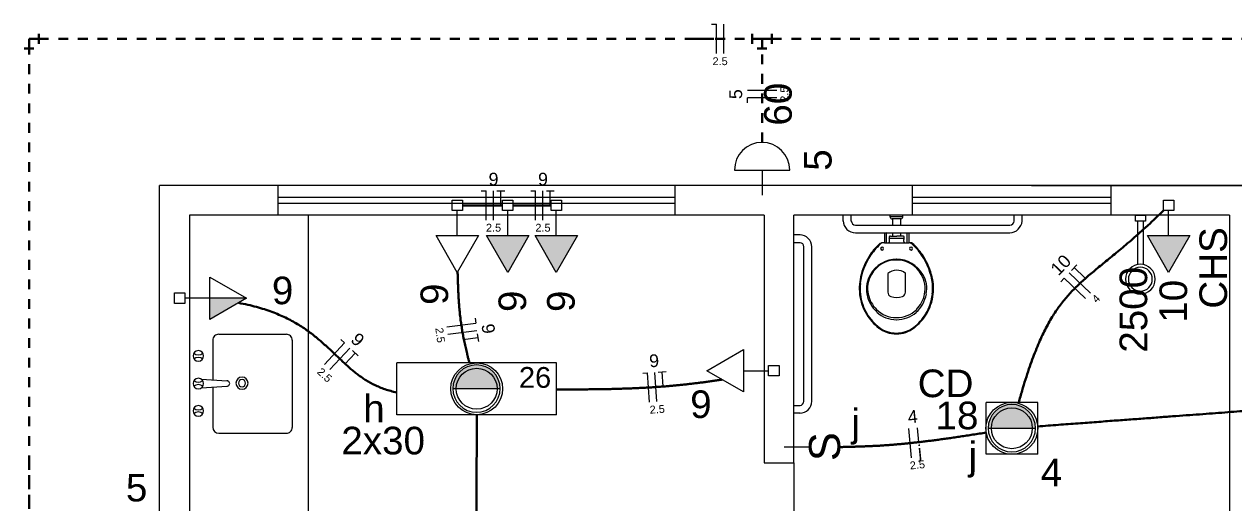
# Model space of a CAD drawing. Header units: millimetres. Extents: x 0 to 321, y -39 to 66.
# Drawn here: x 15.83 to 28.19, y 38.97 to 43.87 of the extents above; entities that cross this region are included whole.
import ezdxf

# ---------------------------------------------------------------- set-up
doc = ezdxf.new("R2010")
doc.units = ezdxf.units.MM
doc.header["$LTSCALE"] = 0.5
doc.header["$MEASUREMENT"] = 0
doc.linetypes.add('DOT2', pattern=[3.175, 0, -3.175])
for name, color, linetype, lineweight in [('Arquitetura', 8, 'Continuous', 5), ('EL-Condutos', 4, 'Continuous', 30), ('EL-Fios', 9, 'Continuous', 20), ('EL-Textos fios', 7, 'Continuous', 20), ('EL-Textos pontos', 5, 'Continuous', 20), ('P-SIMBOL', 5, 'Continuous', 20)]:
    doc.layers.add(name, color=color, linetype=linetype, lineweight=lineweight)
doc.styles.add('Arial', font='arial.ttf')

msp = doc.modelspace()

# ---------------------------------------------------------------- hatches: boundary and pattern name
at = {"layer": 'Arquitetura', "linetype": 'Continuous'}
for points in [[(20.454, 40.385), (20.433, 40.384), (20.412, 40.381), (20.391, 40.376), (20.371, 40.37), (20.351, 40.362), (20.333, 40.352), (20.315, 40.341), (20.298, 40.328), (20.282, 40.314), (20.268, 40.298), (20.255, 40.281), (20.244, 40.263), (20.234, 40.245), (20.226, 40.225), (20.22, 40.205), (20.215, 40.184), (20.212, 40.163), (20.211, 40.142), (20.211, 40.141), (20.211, 40.141), (20.211, 40.141), (20.211, 40.141), (20.211, 40.141), (20.211, 40.141), (20.211, 40.141), (20.211, 40.141), (20.211, 40.141), (20.211, 40.141), (20.211, 40.141), (20.211, 40.141), (20.211, 40.141), (20.211, 40.141), (20.211, 40.141), (20.211, 40.141), (20.211, 40.141), (20.211, 40.141), (20.211, 40.141), (20.211, 40.141), (20.211, 40.141), (20.211, 40.141), (20.211, 40.141), (20.211, 40.141), (20.211, 40.141), (20.211, 40.141), (20.211, 40.141), (20.211, 40.141), (20.211, 40.141), (20.211, 40.141), (20.211, 40.141), (20.211, 40.141), (20.211, 40.141), (20.211, 40.141), (20.211, 40.141), (20.211, 40.141), (20.211, 40.141), (20.211, 40.141), (20.211, 40.141), (20.211, 40.141), (20.211, 40.141), (20.211, 40.141), (20.211, 40.141), (20.211, 40.141), (20.211, 40.141), (20.211, 40.141), (20.211, 40.141), (20.211, 40.141), (20.211, 40.141), (20.211, 40.141), (20.211, 40.141), (20.211, 40.141), (20.211, 40.141), (20.211, 40.141), (20.211, 40.141), (20.211, 40.141), (20.211, 40.141), (20.211, 40.141), (20.211, 40.141), (20.211, 40.141), (20.211, 40.141), (20.211, 40.141), (20.211, 40.141), (20.211, 40.141), (20.211, 40.141), (20.211, 40.141), (20.211, 40.141), (20.211, 40.141), (20.211, 40.141), (20.211, 40.141), (20.211, 40.141), (20.211, 40.141), (20.211, 40.141), (20.696, 40.14), (20.696, 40.141), (20.696, 40.141), (20.696, 40.141), (20.696, 40.141), (20.696, 40.141), (20.696, 40.141), (20.696, 40.141), (20.696, 40.141), (20.696, 40.141), (20.696, 40.141), (20.696, 40.141), (20.696, 40.141), (20.696, 40.141), (20.696, 40.141), (20.696, 40.141), (20.696, 40.141), (20.696, 40.141), (20.696, 40.141), (20.696, 40.141), (20.696, 40.141), (20.696, 40.141), (20.696, 40.141), (20.696, 40.141), (20.696, 40.141), (20.696, 40.141), (20.696, 40.141), (20.696, 40.141), (20.696, 40.141), (20.696, 40.141), (20.696, 40.141), (20.696, 40.141), (20.696, 40.141), (20.696, 40.141), (20.696, 40.141), (20.696, 40.141), (20.696, 40.141), (20.696, 40.141), (20.696, 40.141), (20.696, 40.141), (20.696, 40.141), (20.696, 40.141), (20.696, 40.141), (20.696, 40.141), (20.696, 40.141), (20.696, 40.141), (20.696, 40.141), (20.696, 40.141), (20.696, 40.141), (20.696, 40.141), (20.696, 40.141), (20.696, 40.141), (20.696, 40.141), (20.696, 40.141), (20.696, 40.141), (20.696, 40.141), (20.696, 40.141), (20.696, 40.141), (20.696, 40.141), (20.696, 40.141), (20.696, 40.141), (20.696, 40.141), (20.696, 40.141), (20.696, 40.141), (20.696, 40.141), (20.696, 40.141), (20.696, 40.141), (20.696, 40.141), (20.696, 40.141), (20.696, 40.141), (20.696, 40.141), (20.696, 40.141), (20.696, 40.141), (20.696, 40.141), (20.696, 40.142), (20.695, 40.163), (20.692, 40.184), (20.688, 40.205), (20.681, 40.225), (20.673, 40.245), (20.663, 40.263), (20.652, 40.281), (20.639, 40.298), (20.625, 40.314), (20.609, 40.328), (20.593, 40.341), (20.575, 40.352), (20.556, 40.362), (20.537, 40.37), (20.516, 40.376), (20.496, 40.381), (20.475, 40.384), (20.454, 40.385), (20.454, 40.385)], [(25.924, 39.979), (25.903, 39.978), (25.882, 39.976), (25.862, 39.971), (25.842, 39.965), (25.822, 39.957), (25.803, 39.947), (25.785, 39.936), (25.769, 39.923), (25.753, 39.908), (25.739, 39.893), (25.726, 39.876), (25.715, 39.858), (25.705, 39.84), (25.697, 39.82), (25.69, 39.8), (25.686, 39.779), (25.683, 39.758), (25.682, 39.737), (25.682, 39.736), (25.682, 39.736), (25.682, 39.736), (25.682, 39.736), (25.682, 39.736), (25.682, 39.736), (25.682, 39.736), (25.682, 39.736), (25.682, 39.736), (25.682, 39.736), (25.682, 39.736), (25.682, 39.736), (25.682, 39.736), (25.682, 39.736), (25.682, 39.736), (25.682, 39.736), (25.682, 39.736), (25.682, 39.736), (25.682, 39.736), (25.682, 39.736), (25.682, 39.736), (25.682, 39.736), (25.682, 39.736), (25.682, 39.736), (25.682, 39.736), (25.682, 39.736), (25.682, 39.736), (25.682, 39.736), (25.682, 39.736), (25.682, 39.736), (25.682, 39.736), (25.682, 39.736), (25.682, 39.736), (25.682, 39.736), (25.682, 39.736), (25.682, 39.736), (25.682, 39.736), (25.682, 39.736), (25.682, 39.736), (25.682, 39.736), (25.682, 39.736), (25.682, 39.736), (25.682, 39.736), (25.682, 39.736), (25.682, 39.736), (25.682, 39.736), (25.682, 39.736), (25.682, 39.736), (25.682, 39.736), (25.682, 39.736), (25.682, 39.736), (25.682, 39.736), (25.682, 39.736), (25.682, 39.736), (25.682, 39.736), (25.682, 39.736), (25.682, 39.736), (25.682, 39.736), (25.682, 39.736), (25.682, 39.736), (25.682, 39.736), (25.682, 39.736), (25.682, 39.736), (25.682, 39.736), (25.682, 39.736), (25.682, 39.736), (25.682, 39.736), (25.682, 39.736), (25.682, 39.736), (25.682, 39.736), (25.682, 39.736), (25.682, 39.736), (25.682, 39.736), (26.167, 39.735), (26.167, 39.736), (26.167, 39.736), (26.167, 39.736), (26.167, 39.736), (26.167, 39.736), (26.167, 39.736), (26.167, 39.736), (26.167, 39.736), (26.167, 39.736), (26.167, 39.736), (26.167, 39.736), (26.167, 39.736), (26.167, 39.736), (26.167, 39.736), (26.167, 39.736), (26.167, 39.736), (26.167, 39.736), (26.167, 39.736), (26.167, 39.736), (26.167, 39.736), (26.167, 39.736), (26.167, 39.736), (26.167, 39.736), (26.167, 39.736), (26.167, 39.736), (26.167, 39.736), (26.167, 39.736), (26.167, 39.736), (26.167, 39.736), (26.167, 39.736), (26.167, 39.736), (26.167, 39.736), (26.167, 39.736), (26.167, 39.736), (26.167, 39.736), (26.167, 39.736), (26.167, 39.736), (26.167, 39.736), (26.167, 39.736), (26.167, 39.736), (26.167, 39.736), (26.167, 39.736), (26.167, 39.736), (26.167, 39.736), (26.167, 39.736), (26.167, 39.736), (26.167, 39.736), (26.167, 39.736), (26.167, 39.736), (26.167, 39.736), (26.167, 39.736), (26.167, 39.736), (26.167, 39.736), (26.167, 39.736), (26.167, 39.736), (26.167, 39.736), (26.167, 39.736), (26.167, 39.736), (26.167, 39.736), (26.167, 39.736), (26.167, 39.736), (26.167, 39.736), (26.167, 39.736), (26.167, 39.736), (26.167, 39.736), (26.167, 39.736), (26.167, 39.736), (26.167, 39.736), (26.167, 39.736), (26.167, 39.736), (26.167, 39.736), (26.167, 39.736), (26.167, 39.736), (26.167, 39.737), (26.166, 39.758), (26.163, 39.779), (26.158, 39.8), (26.152, 39.82), (26.144, 39.84), (26.134, 39.858), (26.123, 39.876), (26.11, 39.893), (26.096, 39.908), (26.08, 39.923), (26.063, 39.936), (26.046, 39.947), (26.027, 39.957), (26.007, 39.965), (25.987, 39.971), (25.966, 39.976), (25.946, 39.978), (25.924, 39.979), (25.924, 39.979)]]:
    msp.add_hatch(color=256, dxfattribs=at).paths.add_polyline_path(points)
at = {"layer": 'P-SIMBOL', "linetype": 'Continuous'}
for points in [[(20.556, 41.705), (20.773, 41.33), (20.989, 41.705)], [(21.052, 41.705), (21.269, 41.33), (21.485, 41.705)], [(27.31, 41.705), (27.526, 41.33), (27.743, 41.705)], [(17.729, 41.066), (18.104, 41.066), (17.729, 40.849)]]:
    msp.add_hatch(color=256, dxfattribs=at).paths.add_polyline_path(points)

# ---------------------------------------------------------------- linework, layer by layer
at = {"layer": 'Arquitetura'}
for p, q in [((40.299, 42.219), (17.216, 42.219)), ((17.216, 34.521), (17.216, 42.219)), ((18.429, 41.914), (18.429, 42.219)), ((22.479, 42.219), (22.479, 41.914)), ((24.909, 41.914), (24.909, 42.219)), ((26.126, 42.219), (40.299, 42.219)), ((26.936, 42.219), (26.936, 41.914)), ((18.426, 42.097), (22.479, 42.097)), ((18.426, 42.036), (22.479, 42.036)), ((24.909, 42.097), (26.936, 42.097)), ((24.909, 42.036), (26.936, 42.036)), ((17.52, 41.914), (17.52, 34.826)), ((23.392, 41.914), (17.52, 41.914)), ((18.734, 41.914), (18.734, 38.471)), ((23.392, 41.914), (23.392, 39.381)), ((23.696, 39.381), (23.696, 41.914)), ((28.149, 41.914), (23.696, 41.914)), ((28.149, 41.914), (28.149, 37.56)), ((24.66, 41.631), (24.875, 41.631)), ((20.456, 40.14), (20.211, 40.14)), ((20.696, 40.14), (20.211, 40.14)), ((20.696, 40.14), (20.456, 40.14)), ((20.696, 40.14), (20.456, 40.14)), ((25.927, 39.735), (25.682, 39.735)), ((26.167, 39.735), (25.682, 39.735)), ((26.167, 39.735), (25.927, 39.735)), ((26.167, 39.735), (25.927, 39.735)), ((23.392, 39.381), (23.696, 39.381)), ((23.696, 39.381), (23.696, 37.56))]:
    msp.add_line(p, q, dxfattribs=at)
at = {"layer": 'Arquitetura', "color": 7}
for p, q in [((24.202, 41.854), (24.202, 41.914)), ((24.283, 41.854), (24.283, 41.914)), ((24.682, 41.893), (24.682, 41.914)), ((24.811, 41.893), (24.811, 41.914)), ((25.947, 41.854), (25.947, 41.914)), ((26.029, 41.854), (26.029, 41.914)), ((27.188, 41.854), (27.188, 41.914)), ((27.188, 41.914), (27.291, 41.914)), ((27.291, 41.914), (27.291, 41.854)), ((24.326, 41.811), (25.904, 41.811)), ((24.811, 41.897), (24.682, 41.897)), ((24.789, 41.876), (24.701, 41.876)), ((24.708, 41.811), (24.708, 41.876)), ((24.789, 41.811), (24.789, 41.876)), ((27.291, 41.854), (27.188, 41.854)), ((27.21, 41.408), (27.21, 41.854)), ((27.27, 41.854), (27.21, 41.854)), ((27.27, 41.408), (27.27, 41.854)), ((23.76, 41.713), (23.696, 41.713)), ((24.326, 41.734), (25.904, 41.734)), ((24.622, 41.734), (24.622, 41.631)), ((24.639, 41.721), (24.639, 41.631)), ((24.746, 41.676), (24.671, 41.676)), ((24.674, 41.646), (24.674, 41.667)), ((24.683, 41.7), (24.748, 41.7)), ((24.708, 41.7), (24.708, 41.734)), ((24.822, 41.676), (24.746, 41.676)), ((24.812, 41.7), (24.748, 41.7)), ((24.789, 41.7), (24.789, 41.734)), ((24.819, 41.646), (24.819, 41.667)), ((24.854, 41.631), (24.854, 41.721)), ((24.875, 41.631), (24.875, 41.734)), ((23.76, 41.631), (23.696, 41.631)), ((23.799, 40.01), (23.799, 41.591)), ((23.88, 40.01), (23.88, 41.591)), ((24.605, 41.631), (24.595, 41.631)), ((24.622, 41.631), (24.605, 41.631)), ((24.622, 41.631), (24.746, 41.631)), ((24.746, 41.631), (24.875, 41.631)), ((24.888, 41.631), (24.875, 41.631)), ((24.896, 41.631), (24.888, 41.631)), ((24.656, 41.318), (24.656, 41.125)), ((24.836, 41.125), (24.836, 41.32)), ((18.511, 40.696), (17.82, 40.696)), ((17.76, 40.636), (17.76, 40.229)), ((18.571, 40.636), (18.571, 39.744)), ((17.642, 40.238), (17.906, 40.22)), ((17.642, 40.148), (17.906, 40.165)), ((17.76, 40.156), (17.76, 39.744)), ((23.76, 39.967), (23.696, 39.967)), ((23.76, 39.89), (23.696, 39.89)), ((18.511, 39.684), (17.82, 39.684))]:
    msp.add_line(p, q, dxfattribs=at)
for centre, radius, start, end in [((24.324, 41.856), 0.122, 180.006, 270.99), ((24.332, 41.86), 0.0485, 183.761, 263.445), ((24.701, 41.895), 0.0193, 180, 270), ((24.782, 41.908), 0.0325, 279.37, 332.689), ((25.899, 41.864), 0.13, 271.449, 355.568), ((25.903, 41.856), 0.0444, 271.956, 358.044), ((23.758, 41.591), 0.122, 0, 90), ((24.654, 41.722), 0.015, 124.235, 181.725), ((24.698, 41.684), 0.0279, 160.615, 199.661), ((24.681, 41.69), 0.0107, 133.933, 157.393), ((24.65, 41.665), 0.0236, 4.0536, 24.0048), ((24.683, 41.685), 0.015, 87.9561, 126.098), ((24.813, 41.685), 0.015, 53.8993, 92.047), ((24.843, 41.665), 0.0236, 155.979, 175.963), ((24.814, 41.69), 0.0107, 22.5976, 46.0759), ((24.808, 41.686), 0.017, 318.844, 25.7885), ((24.839, 41.722), 0.015, 358.28, 55.7738), ((23.758, 41.591), 0.0407, 0, 90), ((25.013, 41.145), 0.65, 131.946, 145.536), ((25.013, 41.145), 0.641, 130.723, 145.536), ((24.515, 42.06), 0.437, 278.45, 280.557), ((24.598, 41.573), 0.015, 90, 180), ((24.598, 41.573), 0.015, 180, 270), ((24.598, 41.573), 0.015, 0, 90), ((24.598, 41.573), 0.015, 270, 0), ((24.659, 41.646), 0.015, 274.724, 357.989), ((24.834, 41.646), 0.015, 182.016, 265.281), ((24.894, 41.573), 0.015, 90, 180), ((24.894, 41.573), 0.015, 180, 270), ((24.881, 41.612), 0.0193, 51.3502, 83.0075), ((24.5, 41.164), 0.608, 34.2601, 49.668), ((24.894, 41.573), 0.015, 0, 90), ((24.894, 41.573), 0.015, 270, 0), ((24.898, 41.62), 0.0119, 34.8914, 99.2345), ((24.474, 41.143), 0.65, 34.4641, 48.054), ((25.04, 41.132), 0.671, 145.849, 172.705), ((25.04, 41.132), 0.68, 145.849, 164.745), ((24.749, 41.153), 0.311, 90.2472, 150.342), ((24.744, 41.162), 0.294, 89.8901, 150.09), ((24.744, 41.162), 0.294, 29.9103, 90.1099), ((24.744, 41.153), 0.311, 29.6576, 89.7528), ((24.447, 41.129), 0.671, 7.295, 34.1515), ((24.447, 41.129), 0.68, 15.2545, 34.1511), ((27.237, 41.26), 0.152, 90, 180), ((27.237, 41.26), 0.152, 0, 90), ((24.856, 41.166), 0.491, 163.24, 187.048), ((24.716, 41.162), 0.278, 148.497, 191.027), ((24.744, 41.162), 0.294, 150.194, 191.069), ((24.747, 41.213), 0.139, 50.1806, 130.688), ((24.744, 41.162), 0.294, 348.937, 29.8057), ((24.777, 41.162), 0.278, 348.979, 31.5037), ((24.633, 41.166), 0.491, 352.958, 16.7598), ((27.237, 41.26), 0.122, 90, 180), ((27.237, 41.26), 0.122, 0, 90), ((24.856, 41.166), 0.482, 174.243, 187.054), ((24.633, 41.166), 0.482, 352.952, 5.7623), ((27.237, 41.26), 0.152, 180, 270), ((27.237, 41.26), 0.122, 180, 270), ((27.237, 41.26), 0.122, 270, 0), ((27.237, 41.26), 0.152, 270, 0), ((24.869, 41.162), 0.504, 186.482, 211.075), ((24.869, 41.162), 0.495, 186.476, 211.07), ((24.753, 41.162), 0.315, 190.031, 228.779), ((24.74, 41.162), 0.289, 190.811, 226.928), ((24.706, 41.127), 0.0493, 179.11, 246.489), ((24.747, 41.241), 0.169, 249.23, 290.781), ((24.787, 41.127), 0.0493, 293.516, 0.8899), ((24.725, 41.167), 0.331, 312.113, 349.511), ((24.715, 41.174), 0.325, 316.076, 348.198), ((24.62, 41.163), 0.495, 328.936, 353.529), ((24.62, 41.163), 0.504, 328.931, 353.523), ((24.736, 41.138), 0.27, 223.896, 271.488), ((24.738, 41.124), 0.278, 225.938, 271.288), ((24.744, 41.157), 0.311, 269.951, 310.671), ((24.749, 41.157), 0.289, 269.341, 313.775), ((24.899, 41.187), 0.542, 211.679, 231.838), ((24.899, 41.187), 0.534, 211.685, 231.828), ((24.59, 41.187), 0.534, 308.177, 328.32), ((24.59, 41.187), 0.542, 308.166, 328.326), ((17.819, 40.638), 0.0585, 88.5159, 181.484), ((18.512, 40.638), 0.0585, 358.516, 91.4841), ((24.744, 41.003), 0.302, 233.009, 270.132), ((24.744, 41.003), 0.294, 233.026, 270.132), ((24.744, 41.003), 0.294, 269.879, 306.986), ((24.744, 41.003), 0.302, 269.879, 307.002), ((17.612, 40.476), 0.0536, 90, 180), ((17.612, 40.476), 0.0536, 180, 270), ((17.612, 40.39), 0.0708, 48.7903, 131.21), ((17.612, 40.557), 0.0708, 228.994, 311.006), ((17.612, 40.476), 0.0536, 0, 90), ((17.612, 40.476), 0.0536, 270, 0), ((17.612, 40.193), 0.0536, 90, 180), ((17.612, 40.193), 0.0536, 180, 270), ((17.612, 40.111), 0.0708, 49.5318, 130.468), ((17.612, 40.278), 0.0708, 231.427, 308.573), ((17.612, 40.193), 0.0536, 0, 90), ((17.612, 40.193), 0.0536, 270, 0), ((17.904, 40.193), 0.0279, 29.2934, 89.3078), ((17.904, 40.193), 0.0279, 269.264, 329.279), ((17.904, 40.193), 0.0279, 329.279, 29.2931), ((18.058, 40.197), 0.0622, 90, 180), ((18.058, 40.197), 0.0622, 180, 270), ((18.058, 40.197), 0.0364, 90, 180), ((18.058, 40.197), 0.0364, 180, 270), ((18.058, 40.197), 0.0622, 0, 90), ((18.058, 40.197), 0.0364, 0, 90), ((18.058, 40.197), 0.0364, 270, 0), ((18.058, 40.197), 0.0622, 270, 0), ((17.612, 39.914), 0.0536, 90, 180), ((17.612, 39.995), 0.0708, 228.884, 311.116), ((17.612, 39.914), 0.0536, 0, 90), ((23.758, 40.012), 0.122, 270.005, 0), ((23.748, 40.017), 0.0508, 283.436, 352.589), ((17.612, 39.914), 0.0536, 180, 270), ((17.612, 39.832), 0.0708, 48.6915, 131.309), ((17.612, 39.914), 0.0536, 270, 0), ((17.822, 39.747), 0.0622, 180, 269.994), ((18.512, 39.743), 0.0585, 268.516, 1.4841)]:
    msp.add_arc(centre, radius, start, end, dxfattribs=at)
at = {"layer": 'Arquitetura'}
for centre, start, end in [((20.454, 40.142), 90, 180), ((20.454, 40.142), 0, 90), ((20.454, 40.142), 180, 270), ((20.454, 40.142), 270, 0), ((25.924, 39.737), 90, 180), ((25.924, 39.737), 0, 90), ((25.924, 39.737), 180, 270), ((25.924, 39.737), 270, 0)]:
    msp.add_arc(centre, 0.242, start, end, dxfattribs=at)
at = {"layer": 'EL-Condutos', "linetype": 'Continuous'}
for p, q in [((15.982, 43.767), (15.982, 43.667)), ((23.272, 43.767), (23.272, 43.667)), ((23.472, 43.767), (23.472, 43.667)), ((15.882, 43.717), (15.982, 43.717)), ((15.882, 43.717), (15.882, 43.617)), ((23.372, 43.717), (23.272, 43.717)), ((23.372, 43.717), (23.472, 43.717)), ((23.372, 43.717), (23.372, 43.617)), ((15.832, 43.617), (15.932, 43.617)), ((23.322, 43.617), (23.422, 43.617))]:
    msp.add_line(p, q, dxfattribs=at)
at = {"layer": 'EL-Condutos', "linetype": 'DOT2', "ltscale": 0.05}
for points in [[(15.982, 43.717), (17.035, 43.717), (17.978, 43.717), (18.817, 43.717), (19.557, 43.717), (20.205, 43.717), (20.766, 43.717), (21.246, 43.717), (21.651, 43.717), (21.987, 43.717), (22.259, 43.717), (22.473, 43.717), (22.635, 43.717), (22.751, 43.717), (22.827, 43.717), (22.868, 43.717), (22.88, 43.717), (22.869, 43.717), (22.841, 43.717), (22.802, 43.717), (22.756, 43.717), (22.712, 43.717), (22.673, 43.717), (22.645, 43.717), (22.636, 43.717), (22.65, 43.717), (22.693, 43.717), (22.77, 43.717), (22.889, 43.717), (23.054, 43.717), (23.272, 43.717)], [(23.472, 43.717), (23.736, 43.717), (24.02, 43.717), (24.323, 43.717), (24.642, 43.717), (24.978, 43.717), (25.327, 43.717), (25.69, 43.717), (26.063, 43.717), (26.447, 43.717), (26.84, 43.717), (27.24, 43.717), (27.645, 43.717), (28.055, 43.717), (28.468, 43.717), (28.883, 43.717), (29.298, 43.717), (29.712, 43.717), (30.123, 43.717), (30.53, 43.717), (30.931, 43.717), (31.326, 43.717), (31.713, 43.717), (32.09, 43.717), (32.456, 43.717), (32.809, 43.717), (33.149, 43.717), (33.473, 43.717), (33.781, 43.717), (34.071, 43.717), (34.341, 43.717)], [(15.882, 38.73), (15.882, 38.992), (15.882, 39.18), (15.882, 39.301), (15.882, 39.362), (15.882, 39.37), (15.882, 39.334), (15.882, 39.259), (15.882, 39.153), (15.882, 39.024), (15.882, 38.878), (15.882, 38.723), (15.882, 38.566), (15.882, 38.414), (15.882, 38.274), (15.882, 38.154), (15.882, 38.061), (15.882, 38.002), (15.882, 37.985), (15.882, 38.015), (15.882, 38.102), (15.882, 38.251), (15.882, 38.471), (15.882, 38.767), (15.882, 39.149), (15.882, 39.622), (15.882, 40.194), (15.882, 40.872), (15.882, 41.664), (15.882, 42.576), (15.882, 43.617)], [(23.372, 42.658), (23.372, 42.69), (23.372, 42.72), (23.372, 42.75), (23.372, 42.779), (23.372, 42.807), (23.372, 42.834), (23.372, 42.861), (23.372, 42.888), (23.372, 42.914), (23.372, 42.94), (23.372, 42.966), (23.372, 42.993), (23.372, 43.019), (23.372, 43.046), (23.372, 43.074), (23.372, 43.102), (23.372, 43.13), (23.372, 43.159), (23.372, 43.19), (23.372, 43.221), (23.372, 43.254), (23.372, 43.287), (23.372, 43.322), (23.372, 43.359), (23.372, 43.397), (23.372, 43.437), (23.372, 43.479), (23.372, 43.523), (23.372, 43.569), (23.372, 43.617)]]:
    msp.add_spline(points, degree=3, dxfattribs=at)
at = {"layer": 'EL-Condutos', "linetype": 'Continuous'}
for points in [[(20.311, 42.014), (20.329, 42.014), (20.346, 42.014), (20.363, 42.014), (20.379, 42.014), (20.394, 42.014), (20.408, 42.014), (20.421, 42.014), (20.434, 42.014), (20.447, 42.014), (20.459, 42.014), (20.471, 42.014), (20.482, 42.014), (20.493, 42.014), (20.504, 42.014), (20.515, 42.014), (20.526, 42.014), (20.537, 42.014), (20.549, 42.014), (20.56, 42.014), (20.572, 42.014), (20.584, 42.014), (20.596, 42.014), (20.609, 42.014), (20.623, 42.014), (20.637, 42.014), (20.652, 42.014), (20.668, 42.014), (20.684, 42.014), (20.702, 42.014), (20.72, 42.014)], [(20.826, 42.014), (20.843, 42.014), (20.86, 42.014), (20.876, 42.014), (20.891, 42.014), (20.905, 42.014), (20.918, 42.014), (20.931, 42.014), (20.944, 42.014), (20.955, 42.014), (20.967, 42.014), (20.978, 42.014), (20.989, 42.014), (21, 42.014), (21.01, 42.014), (21.021, 42.014), (21.031, 42.014), (21.042, 42.014), (21.053, 42.014), (21.063, 42.014), (21.075, 42.014), (21.086, 42.014), (21.098, 42.014), (21.11, 42.014), (21.123, 42.014), (21.137, 42.014), (21.151, 42.014), (21.166, 42.014), (21.182, 42.014), (21.198, 42.014), (21.216, 42.014)], [(25.994, 39.999), (26.029, 40.122), (26.064, 40.236), (26.099, 40.342), (26.133, 40.439), (26.168, 40.529), (26.202, 40.613), (26.237, 40.69), (26.273, 40.761), (26.308, 40.827), (26.345, 40.889), (26.383, 40.946), (26.421, 40.999), (26.461, 41.05), (26.502, 41.098), (26.545, 41.144), (26.59, 41.188), (26.636, 41.232), (26.684, 41.275), (26.734, 41.318), (26.787, 41.362), (26.842, 41.408), (26.9, 41.455), (26.96, 41.504), (27.023, 41.557), (27.09, 41.612), (27.159, 41.672), (27.232, 41.736), (27.309, 41.805), (27.389, 41.88), (27.473, 41.961)], [(20.382, 40.404), (20.373, 40.436), (20.365, 40.468), (20.358, 40.499), (20.351, 40.529), (20.344, 40.558), (20.337, 40.587), (20.331, 40.616), (20.325, 40.645), (20.319, 40.673), (20.314, 40.701), (20.309, 40.729), (20.305, 40.757), (20.3, 40.785), (20.296, 40.813), (20.292, 40.841), (20.289, 40.869), (20.285, 40.898), (20.282, 40.927), (20.28, 40.957), (20.277, 40.987), (20.275, 41.018), (20.272, 41.05), (20.27, 41.082), (20.269, 41.115), (20.267, 41.149), (20.266, 41.185), (20.264, 41.221), (20.263, 41.258), (20.262, 41.297), (20.261, 41.336)], [(19.638, 40.102), (19.577, 40.117), (19.519, 40.135), (19.464, 40.156), (19.413, 40.179), (19.364, 40.204), (19.318, 40.232), (19.274, 40.261), (19.232, 40.292), (19.191, 40.325), (19.151, 40.359), (19.112, 40.395), (19.073, 40.431), (19.034, 40.468), (18.995, 40.505), (18.955, 40.543), (18.913, 40.581), (18.871, 40.619), (18.826, 40.657), (18.78, 40.694), (18.731, 40.731), (18.679, 40.767), (18.624, 40.801), (18.565, 40.835), (18.502, 40.867), (18.435, 40.897), (18.364, 40.926), (18.287, 40.952), (18.205, 40.976), (18.118, 40.998), (18.024, 41.017)], [(21.274, 40.132), (21.357, 40.132), (21.436, 40.133), (21.513, 40.133), (21.587, 40.134), (21.658, 40.135), (21.727, 40.136), (21.793, 40.137), (21.858, 40.138), (21.92, 40.14), (21.98, 40.142), (22.039, 40.144), (22.095, 40.147), (22.15, 40.149), (22.204, 40.152), (22.256, 40.155), (22.307, 40.159), (22.357, 40.163), (22.406, 40.166), (22.455, 40.171), (22.502, 40.175), (22.549, 40.18), (22.595, 40.185), (22.641, 40.19), (22.687, 40.196), (22.733, 40.201), (22.778, 40.207), (22.824, 40.214), (22.87, 40.22), (22.917, 40.227), (22.964, 40.234)], [(30.562, 40.082), (30.38, 40.068), (30.207, 40.056), (30.043, 40.043), (29.888, 40.032), (29.739, 40.021), (29.598, 40.01), (29.462, 40), (29.331, 39.99), (29.204, 39.981), (29.081, 39.971), (28.96, 39.962), (28.842, 39.954), (28.725, 39.945), (28.608, 39.936), (28.491, 39.927), (28.373, 39.919), (28.254, 39.91), (28.131, 39.9), (28.006, 39.891), (27.876, 39.881), (27.741, 39.871), (27.601, 39.861), (27.455, 39.85), (27.301, 39.838), (27.14, 39.826), (26.97, 39.814), (26.79, 39.8), (26.601, 39.786), (26.4, 39.771), (26.188, 39.755)], [(20.454, 36.86), (20.454, 36.999), (20.454, 37.13), (20.454, 37.253), (20.454, 37.37), (20.454, 37.481), (20.454, 37.586), (20.454, 37.685), (20.454, 37.781), (20.454, 37.872), (20.454, 37.96), (20.454, 38.045), (20.455, 38.128), (20.455, 38.209), (20.455, 38.289), (20.455, 38.368), (20.455, 38.448), (20.455, 38.528), (20.455, 38.609), (20.455, 38.692), (20.455, 38.777), (20.455, 38.865), (20.455, 38.956), (20.455, 39.051), (20.455, 39.151), (20.455, 39.256), (20.455, 39.366), (20.456, 39.483), (20.456, 39.607), (20.456, 39.738), (20.456, 39.876)], [(25.66, 39.692), (25.592, 39.681), (25.526, 39.671), (25.462, 39.661), (25.401, 39.652), (25.341, 39.643), (25.284, 39.634), (25.228, 39.627), (25.174, 39.619), (25.122, 39.612), (25.071, 39.606), (25.021, 39.6), (24.973, 39.594), (24.926, 39.589), (24.879, 39.584), (24.834, 39.579), (24.789, 39.575), (24.745, 39.571), (24.701, 39.567), (24.657, 39.564), (24.614, 39.561), (24.571, 39.558), (24.528, 39.556), (24.485, 39.554), (24.441, 39.552), (24.397, 39.55), (24.353, 39.549), (24.308, 39.547), (24.262, 39.546), (24.216, 39.545), (24.168, 39.544)]]:
    msp.add_spline(points, degree=3, dxfattribs=at)
at = {"layer": 'EL-Fios'}
for p, q in [((22.855, 43.867), (22.905, 43.867)), ((22.905, 43.567), (22.905, 43.867)), ((22.98, 43.567), (22.98, 43.867)), ((23.522, 43.188), (23.222, 43.188)), ((23.522, 43.113), (23.222, 43.113)), ((23.222, 43.063), (23.222, 43.113)), ((20.503, 42.164), (20.553, 42.164)), ((20.553, 41.864), (20.553, 42.164)), ((20.628, 41.864), (20.628, 42.164)), ((20.663, 42.164), (20.743, 42.164)), ((20.703, 42.014), (20.703, 42.164)), ((21.008, 42.164), (21.058, 42.164)), ((21.058, 41.864), (21.058, 42.164)), ((21.133, 41.864), (21.133, 42.164)), ((21.168, 42.164), (21.248, 42.164)), ((21.208, 42.014), (21.208, 42.164)), ((26.534, 41.349), (26.589, 41.407)), ((26.727, 41.117), (26.509, 41.324)), ((26.67, 41.274), (26.561, 41.378)), ((26.423, 41.233), (26.458, 41.27)), ((26.675, 41.062), (26.458, 41.27)), ((20.15, 40.772), (20.448, 40.812)), ((20.441, 40.861), (20.448, 40.812)), ((20.16, 40.697), (20.457, 40.737)), ((20.462, 40.703), (20.473, 40.623)), ((18.9, 40.389), (19.105, 40.608)), ((18.955, 40.337), (19.16, 40.556)), ((19.069, 40.642), (19.105, 40.608)), ((20.319, 40.643), (20.468, 40.663)), ((19.112, 40.395), (19.215, 40.505)), ((19.186, 40.532), (19.244, 40.478)), ((22.152, 40.3), (22.202, 40.303)), ((22.221, 40.003), (22.202, 40.303)), ((22.296, 40.008), (22.276, 40.307)), ((22.311, 40.31), (22.391, 40.315)), ((22.361, 40.163), (22.351, 40.312)), ((24.9, 39.435), (24.87, 39.733)), ((24.974, 39.593), (24.959, 39.742))]:
    msp.add_line(p, q, dxfattribs=at)
at = {"layer": 'P-SIMBOL'}
for p, q in [((23.089, 42.376), (23.654, 42.376)), ((23.372, 42.376), (23.372, 42.119)), ((20.205, 42.067), (20.311, 42.067)), ((20.205, 41.961), (20.205, 42.067)), ((20.311, 42.067), (20.311, 41.961)), ((20.72, 42.067), (20.826, 42.067)), ((20.72, 41.961), (20.72, 42.067)), ((20.826, 42.067), (20.826, 41.961)), ((21.216, 42.067), (21.322, 42.067)), ((21.216, 41.961), (21.216, 42.067)), ((21.322, 42.067), (21.322, 41.961)), ((27.473, 42.067), (27.579, 42.067)), ((27.473, 41.961), (27.473, 42.067)), ((27.579, 42.067), (27.579, 41.961)), ((20.311, 41.961), (20.205, 41.961)), ((20.258, 41.705), (20.258, 41.961)), ((20.826, 41.961), (20.72, 41.961)), ((20.773, 41.705), (20.773, 41.961)), ((21.322, 41.961), (21.216, 41.961)), ((21.269, 41.705), (21.269, 41.961)), ((27.579, 41.961), (27.473, 41.961)), ((27.526, 41.705), (27.526, 41.961)), ((20.258, 41.33), (20.041, 41.705)), ((20.041, 41.705), (20.474, 41.705)), ((20.474, 41.705), (20.258, 41.33)), ((20.773, 41.33), (20.556, 41.705)), ((20.556, 41.705), (20.989, 41.705)), ((20.989, 41.705), (20.773, 41.33)), ((21.269, 41.33), (21.052, 41.705)), ((21.052, 41.705), (21.485, 41.705)), ((21.485, 41.705), (21.269, 41.33)), ((27.526, 41.33), (27.31, 41.705)), ((27.31, 41.705), (27.743, 41.705)), ((27.743, 41.705), (27.526, 41.33)), ((17.729, 41.282), (18.104, 41.066)), ((17.729, 40.849), (17.729, 41.282)), ((17.367, 41.013), (17.367, 41.119)), ((17.367, 41.119), (17.473, 41.119)), ((17.473, 41.119), (17.473, 41.013)), ((17.729, 41.066), (17.473, 41.066)), ((18.104, 41.066), (17.729, 41.066)), ((18.104, 41.066), (17.729, 40.849)), ((17.473, 41.013), (17.367, 41.013)), ((22.808, 40.324), (23.183, 40.54)), ((23.183, 40.54), (23.183, 40.107)), ((19.64, 39.875), (19.64, 40.405)), ((21.272, 40.405), (19.64, 40.405)), ((21.272, 39.875), (21.272, 40.405)), ((23.183, 40.107), (22.808, 40.324)), ((23.183, 40.324), (23.439, 40.324)), ((23.439, 40.271), (23.439, 40.377)), ((23.439, 40.377), (23.545, 40.377)), ((23.545, 40.377), (23.545, 40.271)), ((23.545, 40.271), (23.439, 40.271)), ((26.189, 40.001), (25.66, 40.001)), ((25.66, 39.471), (25.66, 40.001)), ((26.189, 39.471), (26.189, 40.001)), ((21.272, 39.875), (19.64, 39.875)), ((23.853, 39.542), (23.596, 39.542)), ((26.189, 39.471), (25.66, 39.471))]:
    msp.add_line(p, q, dxfattribs=at)
for centre, radius in [((20.456, 40.14), 0.265), ((20.456, 40.14), 0.209), ((25.924, 39.736), 0.265), ((25.924, 39.736), 0.209)]:
    msp.add_circle(centre, radius, dxfattribs=at)
msp.add_arc((23.372, 42.376), 0.282, 0, 180, dxfattribs=at)

# ---------------------------------------------------------------- texts
at = {"layer": 'EL-Textos fios', "attachment_point": 8, "line_spacing_factor": 0.798, "style": 'Arial'}
for s, insert, char_height, width in [('2.5', (22.943, 43.447), 0.08, 0.288), ('9', (20.628, 42.216), 0.13, 0.156), ('9', (21.133, 42.216), 0.13, 0.156), ('2.5', (20.628, 41.745), 0.08, 0.288), ('2.5', (21.133, 41.745), 0.08, 0.288)]:
    msp.add_mtext(s, dxfattribs=dict(at, insert=insert, char_height=char_height, width=width))
for s, insert, char_height, width, rotation in [('5', (23.17, 43.151), 0.13, 0.156, 90.0002), ('2.5', (23.641, 43.151), 0.08, 0.288, 90.0002), ('10', (26.472, 41.36), 0.13, 0.312, 46.3408), ('4', (26.813, 41.034), 0.08, 0.096, 46.3408), ('9', (20.509, 40.745), 0.13, 0.156, 277.6267), ('9', (19.195, 40.594), 0.13, 0.156, 316.8972), ('2.5', (20.042, 40.682), 0.08, 0.288, 277.6267), ('9', (22.273, 40.36), 0.13, 0.156, 3.6555), ('2.5', (18.874, 40.25), 0.08, 0.288, 316.8972), ('2.5', (22.303, 39.889), 0.08, 0.288, 3.6555), ('4', (24.917, 39.791), 0.13, 0.156, 5.6837), ('j', (24.994, 39.395), 0.13, 0.156, 5.6837), ('2.5', (24.963, 39.321), 0.08, 0.288, 5.6837)]:
    msp.add_mtext(s, dxfattribs=dict(at, insert=insert, char_height=char_height, width=width, rotation=rotation))
at = {"layer": 'EL-Textos pontos', "attachment_point": 8, "rotation": 90.0002, "line_spacing_factor": 0.798, "style": 'Arial'}
for s, insert, char_height, width in [('60', (23.679, 43.049), 0.2824, 0.67776), ('5', (24.086, 42.478), 0.282, 0.33888), ('CHS', (28.127, 41.375), 0.2824, 1.01664), ('2500', (27.311, 40.947), 0.2824, 1.35552), ('9', (20.168, 41.106), 0.282, 0.33888), ('10', (27.719, 41.034), 0.2824, 0.67776), ('9', (20.965, 41.034), 0.282, 0.33888), ('9', (21.461, 41.034), 0.282, 0.33888)]:
    msp.add_mtext(s, dxfattribs=dict(at, insert=insert, char_height=char_height, width=width))
at = {"layer": 'EL-Textos pontos', "line_spacing_factor": 0.798, "style": 'Arial'}
for s, insert, char_height, width, attachment_point in [('9', (18.473, 41), 0.282, 0.33888, 8), ('CD', (25.532, 40.05), 0.2824, 0.67776, 9), ('h', (19.516, 39.796), 0.282, 0.33888, 9), ('9', (22.747, 39.837), 0.282, 0.33888, 8), ('j', (24.329, 39.569), 0.282, 0.33888, 8), ('18', (25.583, 39.722), 0.2824, 0.67776, 9), ('2x30', (19.928, 39.465), 0.2824, 1.35552, 9), ('j', (25.569, 39.232), 0.282, 0.33888, 9), ('4', (26.438, 39.144), 0.282, 0.33888, 9), ('5', (16.981, 38.984), 0.282, 0.33888, 8)]:
    msp.add_mtext(s, dxfattribs=dict(at, insert=insert, char_height=char_height, width=width, attachment_point=attachment_point))
at = {"layer": 'P-SIMBOL', "insert": (21.217, 40.147), "char_height": 0.2118, "width": 0.50832, "attachment_point": 9, "line_spacing_factor": 0.798, "style": 'Arial'}
msp.add_mtext('26', dxfattribs=at)
at = {"layer": 'P-SIMBOL', "insert": (24.174, 39.696), "char_height": 0.318, "width": 0.38124, "attachment_point": 9, "rotation": 90.0002, "line_spacing_factor": 0.798, "style": 'Arial'}
msp.add_mtext('S', dxfattribs=at)

doc.saveas('drawing.dxf')
